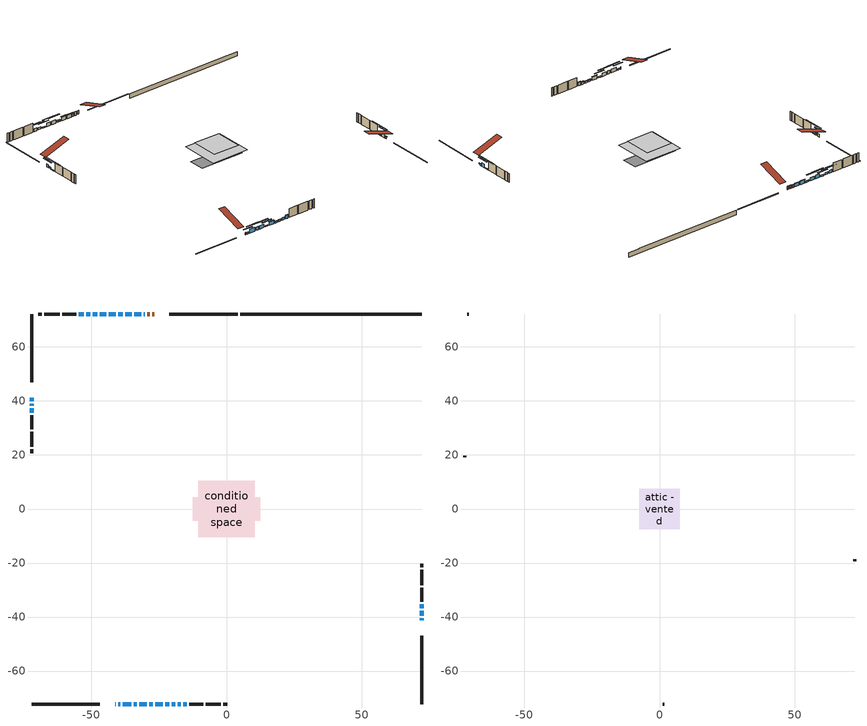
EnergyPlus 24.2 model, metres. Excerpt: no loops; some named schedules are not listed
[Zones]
conditioned space
 floor adiabatic (AdiabaticFloorConstruction): -10.48,-10.48 -10.48,10.48 10.48,10.48 10.48,-10.48 z3.2
 floor foundation (Slab1 construction): -12.5,-4.27 -12.5,4.27 12.5,4.27 12.5,-4.27 z-1.68
 wall outside (RimJoist1 construction): 4.21,72.2 -21.13,72.2 / -72.2,-72.2 -46.86,-72.2 / -72.2,72.2 -72.2,46.86 / 72.2,-72.2 72.2,-46.86 z0.76:1.06
 wall outside (AdiabaticWallConstruction 1): -26.81,72.2 -27.52,72.2 / -28.44,72.2 -29.28,72.2 z0.76:2.79
 wall outside (AdiabaticWallConstruction): -41.18,-72.2 -40.97,-72.2 / -18.03,-72.2 -16.91,-72.2 / -50.37,72.2 -51.99,72.2 z0.76:1.98; -40.04,-72.2 -39.33,-72.2 / 72.2,-41.18 72.2,-40.46 / -72.2,38.93 -72.2,38.22 z0.76:1.68; -38.4,-72.2 -35.35,-72.2 / -35.01,72.2 -37.45,72.2 / -44.45,72.2 -46.89,72.2 z0.76:2.74; -34.43,-72.2 -33.21,-72.2 / -32.28,-72.2 -29.54,-72.2 / -31.64,72.2 -34.08,72.2 / -26.31,-72.2 -23.56,-72.2 / -41.08,72.2 -43.52,72.2 / -15.99,-72.2 -14.77,-72.2 z0.76:2.54; -28.61,-72.2 -27.23,-72.2 / -22.64,-72.2 -21.26,-72.2 z0.76:1.47; -72.2,41.18 -72.2,39.86 / -52.92,72.2 -54.7,72.2 z0.76:2.28; -30.2,72.2 -30.71,72.2 z0.76:2.39; 72.2,-39.54 72.2,-37.76 z0.76:2.59; -38.37,72.2 -40.15,72.2 / -47.81,72.2 -49.44,72.2 z0.76:1.37; -20.34,-72.2 -18.96,-72.2 z0.76:1.57; 72.2,-36.83 72.2,-35.2 / -72.2,37.29 -72.2,35.66 z0.76:1.12
 wall outside (Wall1 construction): -55.63,72.2 -60.83,72.2 / -13.84,-72.2 -8.64,-72.2 / -72.2,34.73 -72.2,29.54 / 72.2,-34.28 72.2,-29.08 z0.76:5.64
 wall outside (Wall2 construction): -61.76,72.2 -67.39,72.2 / -7.71,-72.2 -2.08,-72.2 / -72.2,28.61 -72.2,22.98 / 72.2,-28.15 72.2,-22.52 z0.76:5.64
 wall outside (Wall3 construction): -68.31,72.2 -69.68,72.2 / -1.15,-72.2 0.21,-72.2 / -72.2,22.05 -72.2,20.69 / 72.2,-21.59 72.2,-20.23 z0.76:5.64
 wall foundation (FoundationWall1 construction): 5.14,72.2,-1.68 5.14,72.2,0.76 65.49,72.2,0.76 65.49,72.2,0.59 72.2,72.2,0.59 72.2,72.2,-1.68
 window (WindowConstruction 23): -41.18,-72.2 -40.97,-72.2 z0.76:1.98
 window (WindowConstruction 6): -40.04,-72.2 -39.33,-72.2 z0.76:1.67
 window (WindowConstruction 7): -38.4,-72.2 -35.36,-72.2 z0.76:2.74
 window (WindowConstruction 8): -34.43,-72.2 -33.21,-72.2 z0.76:2.54
 window (WindowConstruction 9): -32.28,-72.2 -29.54,-72.2 z0.76:2.54
 window (WindowConstruction 10): -28.61,-72.2 -27.24,-72.2 z0.76:1.47
 window (WindowConstruction 11): -72.2,41.18 -72.2,39.86 z0.76:2.28
 window (WindowConstruction 12): 72.2,-41.18 72.2,-40.47 z0.76:1.67
 window (WindowConstruction 13): -30.2,72.2 -30.71,72.2 z0.76:2.38
 window (WindowConstruction): 72.2,-39.54 72.2,-37.76 z0.76:2.59
 window (WindowConstruction 14): -31.64,72.2 -34.08,72.2 z0.76:2.54
 window (WindowConstruction 15): -35.01,72.2 -37.45,72.2 z0.76:2.74
 window (WindowConstruction 16): -38.37,72.2 -40.15,72.2 z0.76:1.37
 window (WindowConstruction 17): -26.31,-72.2 -23.56,-72.2 z0.76:2.54
 window (WindowConstruction 18): -22.63,-72.2 -21.26,-72.2 z0.76:1.47
 window (WindowConstruction 19): -20.33,-72.2 -18.96,-72.2 z0.76:1.57
 window (WindowConstruction 20): -18.03,-72.2 -16.92,-72.2 z0.76:1.98
 window (WindowConstruction 1): -41.08,72.2 -43.52,72.2 z0.76:2.54
 window (WindowConstruction 21): -15.99,-72.2 -14.77,-72.2 z0.76:2.54
 window (WindowConstruction 22): -72.2,38.93 -72.2,38.22 z0.76:1.67
 window (WindowConstruction 24): 72.2,-36.83 72.2,-35.21 z0.76:1.12
 window (WindowConstruction 25): -72.2,37.29 -72.2,35.66 z0.76:1.12
 window (WindowConstruction 2): -44.45,72.2 -46.89,72.2 z0.76:2.74
 window (WindowConstruction 3): -47.82,72.2 -49.44,72.2 z0.76:1.37
 window (WindowConstruction 4): -50.37,72.2 -51.99,72.2 z0.76:1.98
 window (WindowConstruction 5): -52.92,72.2 -54.7,72.2 z0.76:2.28
 door (Door): -26.81,72.2 -27.52,72.2 z0.76:2.79
 door (Door 1): -28.44,72.2 -29.28,72.2 z0.76:2.79
 ceiling adiabatic (AdiabaticFloorConstruction): 10.48,-10.48 10.48,10.48 -10.48,10.48 -10.48,-10.48 z3.2
attic - vented
 floor to conditioned space (Floor1 construction Reversed): -7.45,-7.45 -7.45,7.45 7.45,7.45 7.45,-7.45 z5.64
 wall outside (Wall4 construction): -70.61,72.2 -71.27,72.2 / 1.14,-72.2 1.8,-72.2 / -72.2,19.76 -72.2,19.1 / 72.2,-19.3 72.2,-18.64 z0.76:5.64
 roof outside (Roof1 construction): -25.88,72.2,5.64 -25.88,57.69,10.47 -22.06,57.69,10.47 -22.06,72.2,5.64; -42.11,-72.2,5.64 -42.11,-57.69,10.47 -45.93,-57.69,10.47 -45.93,-72.2,5.64; -72.2,42.11,5.64 -57.69,42.11,10.47 -57.69,45.93,10.47 -72.2,45.93,5.64; 72.2,-42.11,5.64 57.69,-42.11,10.47 57.69,-45.93,10.47 72.2,-45.93,5.64
shading: -37,-72.2 -42.37,-72.2 -42.37,-72.61 -37,-72.61 z4; -33.03,-72.2 -40.73,-72.2 -40.73,-72.61 -33.03,-72.61 z5.07; -30.88,-72.2 -36.76,-72.2 -36.76,-72.61 -30.88,-72.61 z4.87; -27.21,-72.2 -34.61,-72.2 -34.61,-72.61 -27.21,-72.61 z4.87; -24.91,-72.2 -30.94,-72.2 -30.94,-72.61 -24.91,-72.61 z3.8; -72.2,37.53 -72.2,43.51 -72.61,43.51 -72.61,37.53 z4.61; 72.2,-40.27 72.2,-41.38 72.61,-41.38 72.61,-40.27 z1.88; -30.91,72.2 -30,72.2 -30,72.61 -30.91,72.61 z2.59; 72.2,-35.43 72.2,-41.87 72.61,-41.87 72.61,-35.43 z4.92; -34.28,72.2 -31.44,72.2 -31.44,72.61 -34.28,72.61 z2.74; -37.65,72.2 -34.81,72.2 -34.81,72.61 -37.65,72.61 z2.94; -40.35,72.2 -38.17,72.2 -38.17,72.61 -40.35,72.61 z1.57; -23.36,-72.2 -26.51,-72.2 -26.51,-72.61 -23.36,-72.61 z2.74; -21.06,-72.2 -22.84,-72.2 -22.84,-72.61 -21.06,-72.61 z1.67; -18.76,-72.2 -20.54,-72.2 -20.54,-72.61 -18.76,-72.61 z1.77; -16.71,-72.2 -18.23,-72.2 -18.23,-72.61 -16.71,-72.61 z2.18; -45.85,72.2 -38.75,72.2 -38.75,72.61 -45.85,72.61 z4.87; -14.57,-72.2 -16.19,-72.2 -16.19,-72.61 -14.57,-72.61 z2.74; -72.2,38.02 -72.2,39.13 -72.61,39.13 -72.61,38.02 z1.88; 72.2,-30.44 72.2,-41.6 72.61,-41.6 72.61,-30.44 z5.89; -72.2,30.89 -72.2,42.06 -72.61,42.06 -72.61,30.89 z5.89; -49.21,72.2 -42.12,72.2 -42.12,72.61 -49.21,72.61 z5.07; -51.77,72.2 -45.49,72.2 -45.49,72.61 -51.77,72.61 z3.7; -54.32,72.2 -48.04,72.2 -48.04,72.61 -54.32,72.61 z4.31; -57.03,72.2 -50.59,72.2 -50.59,72.61 -57.03,72.61 z4.61
[Building]
Building 1: Terrain=Suburbs
[Site:Location]
Windsor AP_ON: Latitude {deg}=42.28; Longitude {deg}=-82.96; Time Zone {hr}=-5; Elevation {m}=190; Keep Site Location Information=Yes
[Site:GroundTemperature:Shallow]
6.34957, 4.46684, 4.31606, 5.20952, 8.79623, 12.3662, 15.4612, 17.4219, 17.5884, 15.9938, 12.9777, 9.51722
[Site:WaterMainsTemperature]
Calculation Method=Schedule; Temperature Schedule=mains temperature schedule
[Material] Roughness=Rough; Thermal Absorptance=0.9
Name | Thickness {m} | Conductivity {W/m-K} | Density {kg/m3} | Specific Heat {J/kg-K} | Solar Absorptance | Visible Absorptance
asphalt or fiberglass shingles | 0.00635 | 0.162714 | 1121.4 | 1465.45 | 0.4 | 0.4
ceiling loosefill ins | 0.169333 | 0.0480833 | 16.02 | 1046.75 | 0.7 | 0.7
ceiling stud and cavity | 0.1397 | 0.094449 | 65.682 | 1177.47 | 0.7 | 0.7
concrete 4.0 in. | 0.1016 | 1.803125 | 2242.8 | 837.4 | 0.7 | 0.7
concrete 8.0 in. | 0.2032 | 1.803125 | 2242.8 | 837.4 | 0.7 | 0.7
door material | 0.04445 | 0.053851 | 512.64 | 1214.23 | 0.7 | 0.7
exterior vertical ins | 0.0460229 | 0.029427 | 32.04 | 1214.23 | 0.7 | 0.7
floor covering | 0.0127 | 0.0433444 | 54.468 | 1339.84 | 0.6 | 0.6
floor rigid ins; wall rigid ins 1 | 0.512978 | 0.029427 | 32.04 | 1214.23 | 0.7 | 0.7
floor stud and cavity | 0.1397 | 1.75129 | 37.0049 | 1207.88 | 0.7 | 0.7
furniture material conditioned space 1 | 0.1524 | 0.115458 | 640.8 | 1214.23 | 0.6 | 0.6
gypsum board | 0.0127 | 0.160291 | 801 | 837.4 | 0.6 | 0.6
gypsum board 1 | 0.0127 | 0.160291 | 801 | 837.4 | 0.7 | 0.7
osb sheathing 0.5 in. | 0.0127 | 0.115458 | 512.64 | 1214.23 | 0.7 | 0.7
osb sheathing 0.75 in. | 0.01905 | 0.115458 | 512.64 | 1214.23 | 0.7 | 0.7
osb sheathing 2.0 in. | 0.0508 | 0.115458 | 512.64 | 1214.23 | 0.7 | 0.7
rim joist rigid ins; wall rigid ins | 0.051816 | 0.029427 | 32.04 | 1214.23 | 0.7 | 0.7
rim joist stud and cavity | 0.0508 | 0.305033 | 125.044 | 1163.47 | 0.6 | 0.6
wall stud and cavity | 0.1397 | 0.156179 | 139.0536 | 1170.24 | 0.7 | 0.7
wall stud and cavity 1 | 0.1397 | 0.164263 | 139.0536 | 1170.24 | 0.7 | 0.7
wall stud and cavity 2 | 0.1397 | 0.321218 | 139.0536 | 1170.24 | 0.7 | 0.7
wall stud and cavity 3 | 0.0889 | 6.9971 | 50.32683 | 1063.81 | 0.6 | 0.6
wall stud and cavity 4 | 0.0889 | 0.380278 | 52.3479 | 1209.89 | 0.7 | 0.7
wall stud and cavity 5 | 0.0889 | 0.391764 | 83.0341 | 1211.67 | 0.7 | 0.7
wood siding | 0.0254 | 0.102417 | 544.68 | 1172.36 | 0.4 | 0.4
wood siding 1 | 0.00254 | 0.102417 | 544.68 | 1172.36 | 0.4 | 0.4
wood siding 2; wood siding 3; wood siding 4 | 0.0254 | 0.102417 | 544.68 | 1172.36 | 0.7 | 0.7
[WindowMaterial:SimpleGlazingSystem]
Name | U-Factor {W/m2-K} | Solar Heat Gain Coefficient
WindowMaterial | 2.887263 | 0.7
WindowMaterial 1 | 2.90486 | 0.68
WindowMaterial 10 | 2.907136 | 0.68
WindowMaterial 11 | 3.10359 | 0.5
WindowMaterial 12 | 2.95767 | 0.63
WindowMaterial 13 | 2.9395 | 0.65
WindowMaterial 14 | 2.92474 | 0.66
WindowMaterial 15 | 3.026374 | 0.54
WindowMaterial 16 | 3.04114 | 0.54
WindowMaterial 2 | 2.90203 | 0.68
WindowMaterial 3 | 2.95994 | 0.63
WindowMaterial 4 | 2.90827 | 0.68
WindowMaterial 5 | 2.89521 | 0.69
WindowMaterial 6 | 2.96619 | 0.62
WindowMaterial 7 | 2.941204 | 0.63
WindowMaterial 8 | 2.89919 | 0.69
WindowMaterial 9 | 2.95029 | 0.64
[Construction]
AdiabaticFloorConstruction: floor stud and cavity, floor rigid ins, osb sheathing 0.75 in., floor covering
AdiabaticWallConstruction: wood siding 3, wall rigid ins 1, wall stud and cavity 4, gypsum board
AdiabaticWallConstruction 1: wood siding 4, wall rigid ins 1, wall stud and cavity 4, gypsum board
Door; Door 1: door material
Floor1 construction Reversed: gypsum board, ceiling stud and cavity, ceiling loosefill ins
FoundationWall1 construction: concrete 8.0 in., gypsum board 1
furniture construction conditioned space 1: furniture material conditioned space 1
PartitionWallConstruction: gypsum board, wall stud and cavity 5, gypsum board
RimJoist1 construction: wood siding 2, rim joist rigid ins, osb sheathing 2.0 in., rim joist stud and cavity
Roof1 construction: asphalt or fiberglass shingles
Slab1 construction: concrete 4.0 in.
Wall1 construction: wood siding, wall rigid ins, osb sheathing 0.5 in., wall stud and cavity, gypsum board
Wall2 construction: wood siding, wall rigid ins, osb sheathing 0.5 in., wall stud and cavity 1, gypsum board
Wall3 construction: wood siding, wall rigid ins, osb sheathing 0.5 in., wall stud and cavity 2, gypsum board
Wall4 construction: wood siding 1, wall stud and cavity 3
WindowConstruction: WindowMaterial
WindowConstruction 1; WindowConstruction 14; WindowConstruction 21; WindowConstruction 8: WindowMaterial 1
WindowConstruction 10; WindowConstruction 18: WindowMaterial 9
WindowConstruction 11: WindowMaterial 10
WindowConstruction 12; WindowConstruction 22; WindowConstruction 6: WindowMaterial 6
WindowConstruction 13: WindowMaterial 11
WindowConstruction 15; WindowConstruction 2: WindowMaterial 2
WindowConstruction 16: WindowMaterial 12
WindowConstruction 17; WindowConstruction 9: WindowMaterial 8
WindowConstruction 19: WindowMaterial 13
WindowConstruction 20: WindowMaterial 14
WindowConstruction 23: WindowMaterial 15
WindowConstruction 24; WindowConstruction 25: WindowMaterial 16
WindowConstruction 3: WindowMaterial 3
WindowConstruction 4: WindowMaterial 4
WindowConstruction 5: WindowMaterial 5
WindowConstruction 7: WindowMaterial 7
[Zone] Multiplier=1; Part of Total Floor Area=Yes
Name | Volume {m3}
attic - vented | 174.179
conditioned space | 1625.7
[Space]
Name | Zone | Volume {m3}
attic - vented 1 | attic - vented | 174.179
conditioned space 1 | conditioned space | 1625.7
[ZoneInfiltration:EffectiveLeakageArea]
infil attic - vented 1: Zone or Space=attic - vented 1; Schedule=Always On Discrete; Effective Air Leakage Area {cm2}=9860.89; Stack Coefficient=0.000675413; Wind Coefficient=1.75592e-05
[ZoneMixing]
whole house fan mix: Zone or Space=attic - vented; Schedule=Always On Continuous; Design Flow Rate Calculation Method=Flow/Zone; Design Flow Rate {m3/s}=0; Source Zone or Space=conditioned space
[SurfaceProperty:ExposedFoundationPerimeter]
Slab1: Exposed Perimeter Calculation Method=TotalExposedPerimeter; Total Exposed Perimeter {m}=67.055
[InternalMass] Zone or ZoneList=conditioned space; Space or SpaceList=conditioned space 1
Name | Construction | Surface Area {m2}
furniture mass conditioned space 1 | furniture construction conditioned space 1 | 261.16
partition wall mass | PartitionWallConstruction | 652.9
[Lights]
interior lighting: Zone or ZoneList or Space or SpaceList=conditioned space 1; Schedule=interior lighting schedule; Design Level Calculation Method=LightingLevel; Lighting Level {W}=343.2; Return Air Fraction=0; Fraction Radiant=0.6; Fraction Visible=0.2; Fraction Replaceable=1
[People]
occupants: Zone or ZoneList or Space or SpaceList=conditioned space 1; Number of People Schedule=occupants schedule; Number of People Calculation Method=People; Number of People=3; Fraction Radiant=0.314171; Sensible Heat Fraction=0.56303; Activity Level Schedule=occupants activity schedule; Carbon Dioxide Generation Rate {m3/s-W}=0; Enable ASHRAE 55 Comfort Warnings=No; Mean Radiant Temperature Calculation Type=EnclosureAveraged
[ElectricEquipment] Zone or ZoneList or Space or SpaceList=conditioned space 1; Design Level Calculation Method=EquipmentLevel
Name | Schedule | Design Level {W} | Fraction Latent | Fraction Radiant | Fraction Lost
clothes dryer | clothes dryer schedule | 140.772 | 0.015 | 0.081 | 0.85
clothes washer | clothes washer schedule | 32.1985 | 0.03 | 0.162 | 0.7
cooking range | cooking range schedule | 215.147 | 0.08 | 0.432 | 0.2
dishwasher | dishwasher schedule | 66.8632 | 0.3 | 0.18 | 0.4
fridge | fridge schedule | 72.9452 | 0 | 0.6 | 0
mech vent bath fan 0 | mech vent bath fan 0 schedule | 50.2 | 0 | 0 | 1
mech vent bath fan 1 | mech vent bath fan 1 schedule | 50.2 | 0 | 0 | 1
mech vent house fan | mech vent house fan schedule | 0 | 0 | 0 | 1
mech vent house fan cfis | mech vent house fan cfis schedule | 0 | 0 | 0 | 0
mech vent range fan 0 | mech vent range fan 0 schedule | 57 | 0 | 0 | 1
misc plug loads | misc plug loads schedule | 494.7 | 0.045 | 0.513 | 0.1
whole house fan | Always On Discrete | 0 | 0 | 0 | 1
[OtherEquipment] Zone or ZoneList or Space or SpaceList=conditioned space 1; Design Level Calculation Method=EquipmentLevel
Name | Fuel Type | Schedule | Design Level {W} | Fraction Latent | Fraction Radiant | Fraction Lost
clothes dryer 1 | Electricity | clothes dryer schedule | 0 | 0.015 | 0.081 | 0.85
cooking range 1 | Electricity | cooking range schedule | 0 | 0.08 | 0.432 | 0.2
general water use latent | None | general water use schedule | 62.594 | 1 | 0 | 0
general water use sensible | None | general water use schedule | -61.6891 | 0 | 0.6 | 0
mech vent house fan latent load | None | Always On Discrete | 0 | 1 | 0 | 0
mech vent house fan sensible load | None | Always On Discrete | 0 | 0 | 0 | 0
water heater energy adjustment1 | NaturalGas | Always On Discrete | 0.01 | 0 | 0 | 1
[ZoneInfiltration:DesignFlowRate] Zone or ZoneList or Space or SpaceList=conditioned space 1; Schedule=Always On Discrete; Design Flow Rate Calculation Method=Flow/Zone; Design Flow Rate {m3/s}=0
infil flow; natural vent flow; whole house fan flow
[Foundation:Kiva]
Foundation Kiva 1: Initial Indoor Air Temperature {C}=18; Wall Height Above Grade {m}=0.759988; Wall Depth Below Slab {m}=0.2032; Custom Block Material Name 1=exterior vertical ins; Custom Block Depth 1 {m}=2.43998; Custom Block X Position 1 {m}=0.2159; Custom Block Z Position 1 {m}=0
[Foundation:Kiva:Settings]
Soil Conductivity {W/m-K}=0.849921; Soil Density {kg/m3}=1842.3; Soil Specific Heat {J/kg-K}=418.7; Ground Solar Absorptivity=0.9; Ground Thermal Absorptivity=0.9; Ground Surface Roughness {m}=0.03; Far-Field Width {m}=40; Deep-Ground Boundary Condition=ZeroFlux; Deep-Ground Depth {m}=40; Minimum Cell Dimension {m}=0.2; Maximum Cell Growth Coefficient=3; Simulation Timestep=Timestep
[Exterior:Lights]
exterior lighting: Schedule=exterior lighting schedule; Design Level {W}=75.6
[Schedule:Constant]
Name | Hourly Value
Always On Continuous; mech vent house fan schedule; mech vent house fan cfis schedule; Always On Discrete | 1
occupants activity schedule | 117.228
fridge schedule | 0
[Schedule:Week:Daily]
interior lighting schedule Week Rule - Jan1-Jan27: interior lighting schedule day, interior lighting schedule day, interior lighting schedule day, interior lighting schedule day, interior lighting schedule day, interior lighting schedule day, interior lighting schedule day, interior lighting schedule default day, interior lighting schedule default day, interior lighting schedule default day, interior lighting schedule default day, interior lighting schedule default day
interior lighting schedule Week Rule - Jan28-Feb3: interior lighting schedule day, interior lighting schedule day, interior lighting schedule day, interior lighting schedule day, interior lighting schedule day 1, interior lighting schedule day 1, interior lighting schedule day 1, interior lighting schedule default day, interior lighting schedule default day, interior lighting schedule default day, interior lighting schedule default day, interior lighting schedule default day
interior lighting schedule Week Rule - Feb4-Feb24: interior lighting schedule day 1, interior lighting schedule day 1, interior lighting schedule day 1, interior lighting schedule day 1, interior lighting schedule day 1, interior lighting schedule day 1, interior lighting schedule day 1, interior lighting schedule default day, interior lighting schedule default day, interior lighting schedule default day, interior lighting schedule default day, interior lighting schedule default day
interior lighting schedule Week Rule - Feb25-Mar3: interior lighting schedule day 1, interior lighting schedule day 1, interior lighting schedule day 1, interior lighting schedule day 1, interior lighting schedule day 2, interior lighting schedule day 2, interior lighting schedule day 2, interior lighting schedule default day, interior lighting schedule default day, interior lighting schedule default day, interior lighting schedule default day, interior lighting schedule default day
interior lighting schedule Week Rule - Mar4-Mar31: interior lighting schedule day 2, interior lighting schedule day 2, interior lighting schedule day 2, interior lighting schedule day 2, interior lighting schedule day 2, interior lighting schedule day 2, interior lighting schedule day 2, interior lighting schedule default day, interior lighting schedule default day, interior lighting schedule default day, interior lighting schedule default day, interior lighting schedule default day
interior lighting schedule Week Rule - Apr1-Apr28: interior lighting schedule day 3, interior lighting schedule day 3, interior lighting schedule day 3, interior lighting schedule day 3, interior lighting schedule day 3, interior lighting schedule day 3, interior lighting schedule day 3, interior lighting schedule default day, interior lighting schedule default day, interior lighting schedule default day, interior lighting schedule default day, interior lighting schedule default day
interior lighting schedule Week Rule - Apr29-May5: interior lighting schedule day 3, interior lighting schedule day 3, interior lighting schedule day 4, interior lighting schedule day 4, interior lighting schedule day 4, interior lighting schedule day 4, interior lighting schedule day 4, interior lighting schedule default day, interior lighting schedule default day, interior lighting schedule default day, interior lighting schedule default day, interior lighting schedule default day
interior lighting schedule Week Rule - May6-May26: interior lighting schedule day 4, interior lighting schedule day 4, interior lighting schedule day 4, interior lighting schedule day 4, interior lighting schedule day 4, interior lighting schedule day 4, interior lighting schedule day 4, interior lighting schedule default day, interior lighting schedule default day, interior lighting schedule default day, interior lighting schedule default day, interior lighting schedule default day
interior lighting schedule Week Rule - May27-Jun2: interior lighting schedule day 4, interior lighting schedule day 4, interior lighting schedule day 4, interior lighting schedule day 4, interior lighting schedule day 4, interior lighting schedule day 5, interior lighting schedule day 5, interior lighting schedule default day, interior lighting schedule default day, interior lighting schedule default day, interior lighting schedule default day, interior lighting schedule default day
interior lighting schedule Week Rule - Jun3-Jun30: interior lighting schedule day 5, interior lighting schedule day 5, interior lighting schedule day 5, interior lighting schedule day 5, interior lighting schedule day 5, interior lighting schedule day 5, interior lighting schedule day 5, interior lighting schedule default day, interior lighting schedule default day, interior lighting schedule default day, interior lighting schedule default day, interior lighting schedule default day
interior lighting schedule Week Rule - Jul1-Jul28: interior lighting schedule day 6, interior lighting schedule day 6, interior lighting schedule day 6, interior lighting schedule day 6, interior lighting schedule day 6, interior lighting schedule day 6, interior lighting schedule day 6, interior lighting schedule default day, interior lighting schedule default day, interior lighting schedule default day, interior lighting schedule default day, interior lighting schedule default day
interior lighting schedule Week Rule - Jul29-Aug4: interior lighting schedule day 6, interior lighting schedule day 6, interior lighting schedule day 6, interior lighting schedule day 7, interior lighting schedule day 7, interior lighting schedule day 7, interior lighting schedule day 7, interior lighting schedule default day, interior lighting schedule default day, interior lighting schedule default day, interior lighting schedule default day, interior lighting schedule default day
interior lighting schedule Week Rule - Aug5-Aug25: interior lighting schedule day 7, interior lighting schedule day 7, interior lighting schedule day 7, interior lighting schedule day 7, interior lighting schedule day 7, interior lighting schedule day 7, interior lighting schedule day 7, interior lighting schedule default day, interior lighting schedule default day, interior lighting schedule default day, interior lighting schedule default day, interior lighting schedule default day
interior lighting schedule Week Rule - Aug26-Sep1: interior lighting schedule day 7, interior lighting schedule day 7, interior lighting schedule day 7, interior lighting schedule day 7, interior lighting schedule day 7, interior lighting schedule day 7, interior lighting schedule day 8, interior lighting schedule default day, interior lighting schedule default day, interior lighting schedule default day, interior lighting schedule default day, interior lighting schedule default day
interior lighting schedule Week Rule - Sep2-Sep29: interior lighting schedule day 8, interior lighting schedule day 8, interior lighting schedule day 8, interior lighting schedule day 8, interior lighting schedule day 8, interior lighting schedule day 8, interior lighting schedule day 8, interior lighting schedule default day, interior lighting schedule default day, interior lighting schedule default day, interior lighting schedule default day, interior lighting schedule default day
interior lighting schedule Week Rule - Sep30-Oct6: interior lighting schedule day 8, interior lighting schedule day 9, interior lighting schedule day 9, interior lighting schedule day 9, interior lighting schedule day 9, interior lighting schedule day 9, interior lighting schedule day 9, interior lighting schedule default day, interior lighting schedule default day, interior lighting schedule default day, interior lighting schedule default day, interior lighting schedule default day
interior lighting schedule Week Rule - Oct7-Oct27: interior lighting schedule day 9, interior lighting schedule day 9, interior lighting schedule day 9, interior lighting schedule day 9, interior lighting schedule day 9, interior lighting schedule day 9, interior lighting schedule day 9, interior lighting schedule default day, interior lighting schedule default day, interior lighting schedule default day, interior lighting schedule default day, interior lighting schedule default day
interior lighting schedule Week Rule - Oct28-Nov3: interior lighting schedule day 9, interior lighting schedule day 9, interior lighting schedule day 9, interior lighting schedule day 9, interior lighting schedule day 10, interior lighting schedule day 10, interior lighting schedule day 10, interior lighting schedule default day, interior lighting schedule default day, interior lighting schedule default day, interior lighting schedule default day, interior lighting schedule default day
interior lighting schedule Week Rule - Nov4-Nov24: interior lighting schedule day 10, interior lighting schedule day 10, interior lighting schedule day 10, interior lighting schedule day 10, interior lighting schedule day 10, interior lighting schedule day 10, interior lighting schedule day 10, interior lighting schedule default day, interior lighting schedule default day, interior lighting schedule default day, interior lighting schedule default day, interior lighting schedule default day
interior lighting schedule Week Rule - Nov25-Dec1: interior lighting schedule day 10, interior lighting schedule day 10, interior lighting schedule day 10, interior lighting schedule day 10, interior lighting schedule day 10, interior lighting schedule day 10, interior lighting schedule day 11, interior lighting schedule default day, interior lighting schedule default day, interior lighting schedule default day, interior lighting schedule default day, interior lighting schedule default day
interior lighting schedule Week Rule - Dec2-Dec31: interior lighting schedule day 11, interior lighting schedule day 11, interior lighting schedule day 11, interior lighting schedule day 11, interior lighting schedule day 11, interior lighting schedule day 11, interior lighting schedule day 11, interior lighting schedule default day, interior lighting schedule default day, interior lighting schedule default day, interior lighting schedule default day, interior lighting schedule default day
occupants schedule Week Rule - Jan1-Dec31: occupants schedule day, occupants schedule day, occupants schedule day, occupants schedule day, occupants schedule day, occupants schedule day, occupants schedule day, occupants schedule default day, occupants schedule default day, occupants schedule default day, occupants schedule default day, occupants schedule default day
clothes dryer schedule Week Rule - Jan1-Dec31: clothes dryer schedule day, clothes dryer schedule day, clothes dryer schedule day, clothes dryer schedule day, clothes dryer schedule day, clothes dryer schedule day, clothes dryer schedule day, clothes dryer schedule default day, clothes dryer schedule default day, clothes dryer schedule default day, clothes dryer schedule default day, clothes dryer schedule default day
clothes washer schedule Week Rule - Jan1-Dec31: clothes washer schedule day, clothes washer schedule day, clothes washer schedule day, clothes washer schedule day, clothes washer schedule day, clothes washer schedule day, clothes washer schedule day, clothes washer schedule default day, clothes washer schedule default day, clothes washer schedule default day, clothes washer schedule default day, clothes washer schedule default day
cooking range schedule Week Rule - Jan1-Dec31: cooking range schedule day, cooking range schedule day, cooking range schedule day, cooking range schedule day, cooking range schedule day, cooking range schedule day, cooking range schedule day, cooking range schedule default day, cooking range schedule default day, cooking range schedule default day, cooking range schedule default day, cooking range schedule default day
dishwasher schedule Week Rule - Jan1-Dec31: dishwasher schedule day, dishwasher schedule day, dishwasher schedule day, dishwasher schedule day, dishwasher schedule day, dishwasher schedule day, dishwasher schedule day, dishwasher schedule default day, dishwasher schedule default day, dishwasher schedule default day, dishwasher schedule default day, dishwasher schedule default day
mech vent bath fan 0 schedule Week Rule - Jan1-Dec31: mech vent bath fan 0 schedule day, mech vent bath fan 0 schedule day, mech vent bath fan 0 schedule day, mech vent bath fan 0 schedule day, mech vent bath fan 0 schedule day, mech vent bath fan 0 schedule day, mech vent bath fan 0 schedule day, mech vent bath fan 0 schedule default day, mech vent bath fan 0 schedule default day, mech vent bath fan 0 schedule default day, mech vent bath fan 0 schedule default day, mech vent bath fan 0 schedule default day
mech vent bath fan 1 schedule Week Rule - Jan1-Dec31: mech vent bath fan 1 schedule day, mech vent bath fan 1 schedule day, mech vent bath fan 1 schedule day, mech vent bath fan 1 schedule day, mech vent bath fan 1 schedule day, mech vent bath fan 1 schedule day, mech vent bath fan 1 schedule day, mech vent bath fan 1 schedule default day, mech vent bath fan 1 schedule default day, mech vent bath fan 1 schedule default day, mech vent bath fan 1 schedule default day, mech vent bath fan 1 schedule default day
mech vent range fan 0 schedule Week Rule - Jan1-Dec31: mech vent range fan 0 schedule day, mech vent range fan 0 schedule day, mech vent range fan 0 schedule day, mech vent range fan 0 schedule day, mech vent range fan 0 schedule day, mech vent range fan 0 schedule day, mech vent range fan 0 schedule day, mech vent range fan 0 schedule default day, mech vent range fan 0 schedule default day, mech vent range fan 0 schedule default day, mech vent range fan 0 schedule default day, mech vent range fan 0 schedule default day
misc plug loads schedule Week Rule - Jan1-Dec31: misc plug loads schedule day, misc plug loads schedule day, misc plug loads schedule day, misc plug loads schedule day, misc plug loads schedule day, misc plug loads schedule day, misc plug loads schedule day, misc plug loads schedule default day, misc plug loads schedule default day, misc plug loads schedule default day, misc plug loads schedule default day, misc plug loads schedule default day
general water use schedule Week Rule - Jan1-Dec31: general water use schedule day, general water use schedule day, general water use schedule day, general water use schedule day, general water use schedule day, general water use schedule day, general water use schedule day, general water use schedule default day, general water use schedule default day, general water use schedule default day, general water use schedule default day, general water use schedule default day
exterior lighting schedule Week Rule - Jan1-Jan27: exterior lighting schedule day, exterior lighting schedule day, exterior lighting schedule day, exterior lighting schedule day, exterior lighting schedule day, exterior lighting schedule day, exterior lighting schedule day, exterior lighting schedule default day, exterior lighting schedule default day, exterior lighting schedule default day, exterior lighting schedule default day, exterior lighting schedule default day
exterior lighting schedule Week Rule - Jan28-Feb3: exterior lighting schedule day, exterior lighting schedule day, exterior lighting schedule day, exterior lighting schedule day, exterior lighting schedule day 1, exterior lighting schedule day 1, exterior lighting schedule day 1, exterior lighting schedule default day, exterior lighting schedule default day, exterior lighting schedule default day, exterior lighting schedule default day, exterior lighting schedule default day
exterior lighting schedule Week Rule - Feb4-Feb24: exterior lighting schedule day 1, exterior lighting schedule day 1, exterior lighting schedule day 1, exterior lighting schedule day 1, exterior lighting schedule day 1, exterior lighting schedule day 1, exterior lighting schedule day 1, exterior lighting schedule default day, exterior lighting schedule default day, exterior lighting schedule default day, exterior lighting schedule default day, exterior lighting schedule default day
[Schedule:Year]
interior lighting schedule: interior lighting schedule Week Rule - Jan1-Jan27, 1, 1, 1, 27, interior lighting schedule Week Rule - Jan28-Feb3, 1, 28, 2, 3, interior lighting schedule Week Rule - Feb4-Feb24, 2, 4, 2, 24, interior lighting schedule Week Rule - Feb25-Mar3, 2, 25, 3, 3, interior lighting schedule Week Rule - Mar4-Mar31, 3, 4, 3, 31, interior lighting schedule Week Rule - Apr1-Apr28, 4, 1, 4, 28, interior lighting schedule Week Rule - Apr29-May5, 4, 29, 5, 5, interior lighting schedule Week Rule - May6-May26, 5, 6, 5, 26, interior lighting schedule Week Rule - May27-Jun2, 5, 27, 6, 2, interior lighting schedule Week Rule - Jun3-Jun30, 6, 3, 6, 30, interior lighting schedule Week Rule - Jul1-Jul28, 7, 1, 7, 28, interior lighting schedule Week Rule - Jul29-Aug4, 7, 29, 8, 4, interior lighting schedule Week Rule - Aug5-Aug25, 8, 5, 8, 25, interior lighting schedule Week Rule - Aug26-Sep1, 8, 26, 9, 1, interior lighting schedule Week Rule - Sep2-Sep29, 9, 2, 9, 29, interior lighting schedule Week Rule - Sep30-Oct6, 9, 30, 10, 6, interior lighting schedule Week Rule - Oct7-Oct27, 10, 7, 10, 27, interior lighting schedule Week Rule - Oct28-Nov3, 10, 28, 11, 3, interior lighting schedule Week Rule - Nov4-Nov24, 11, 4, 11, 24, interior lighting schedule Week Rule - Nov25-Dec1, 11, 25, 12, 1, interior lighting schedule Week Rule - Dec2-Dec31, 12, 2, 12, 31
occupants schedule: occupants schedule Week Rule - Jan1-Dec31, 1, 1, 12, 31
clothes dryer schedule: clothes dryer schedule Week Rule - Jan1-Dec31, 1, 1, 12, 31
clothes washer schedule: clothes washer schedule Week Rule - Jan1-Dec31, 1, 1, 12, 31
cooking range schedule: cooking range schedule Week Rule - Jan1-Dec31, 1, 1, 12, 31
dishwasher schedule: dishwasher schedule Week Rule - Jan1-Dec31, 1, 1, 12, 31
mech vent bath fan 0 schedule: mech vent bath fan 0 schedule Week Rule - Jan1-Dec31, 1, 1, 12, 31
mech vent bath fan 1 schedule: mech vent bath fan 1 schedule Week Rule - Jan1-Dec31, 1, 1, 12, 31
mech vent range fan 0 schedule: mech vent range fan 0 schedule Week Rule - Jan1-Dec31, 1, 1, 12, 31
misc plug loads schedule: misc plug loads schedule Week Rule - Jan1-Dec31, 1, 1, 12, 31
general water use schedule: general water use schedule Week Rule - Jan1-Dec31, 1, 1, 12, 31
exterior lighting schedule: exterior lighting schedule Week Rule - Jan1-Jan27, 1, 1, 1, 27, exterior lighting schedule Week Rule - Jan28-Feb3, 1, 28, 2, 3, exterior lighting schedule Week Rule - Feb4-Feb24, 2, 4, 2, 24, exterior lighting schedule Week Rule - Feb25-Mar3, 2, 25, 3, 3, exterior lighting schedule Week Rule - Mar4-Mar31, 3, 4, 3, 31, exterior lighting schedule Week Rule - Apr1-Apr28, 4, 1, 4, 28, exterior lighting schedule Week Rule - Apr29-May5, 4, 29, 5, 5, exterior lighting schedule Week Rule - May6-May26, 5, 6, 5, 26, exterior lighting schedule Week Rule - May27-Jun2, 5, 27, 6, 2, exterior lighting schedule Week Rule - Jun3-Jun30, 6, 3, 6, 30, exterior lighting schedule Week Rule - Jul1-Jul28, 7, 1, 7, 28, exterior lighting schedule Week Rule - Jul29-Aug4, 7, 29, 8, 4, exterior lighting schedule Week Rule - Aug5-Aug25, 8, 5, 8, 25, exterior lighting schedule Week Rule - Aug26-Sep1, 8, 26, 9, 1, exterior lighting schedule Week Rule - Sep2-Sep29, 9, 2, 9, 29, exterior lighting schedule Week Rule - Sep30-Oct6, 9, 30, 10, 6, exterior lighting schedule Week Rule - Oct7-Oct27, 10, 7, 10, 27, exterior lighting schedule Week Rule - Oct28-Nov3, 10, 28, 11, 3, exterior lighting schedule Week Rule - Nov4-Nov24, 11, 4, 11, 24, exterior lighting schedule Week Rule - Nov25-Dec1, 11, 25, 12, 1, exterior lighting schedule Week Rule - Dec2-Dec31, 12, 2, 12, 31
[Schedule:Compact]
mains temperature schedule: Through: 01/01, For: AllDays, Until: 24:00, 9.71556, Through: 01/02, For: AllDays, Until: 24:00, 9.65056, Through: 01/03, For: AllDays, Until: 24:00, 9.58667, Through: 01/04, For: AllDays, Until: 24:00, 9.52389, Through: 01/05, For: AllDays, Until: 24:00, 9.46278, Through: 01/06, For: AllDays, Until: 24:00, 9.40278, Through: 01/07, For: AllDays, Until: 24:00, 9.34444, Through: 01/08, For: AllDays, Until: 24:00, 9.28778, Through: 01/09, For: AllDays, Until: 24:00, 9.23222, Through: 01/10, For: AllDays, Until: 24:00, 9.17778, Through: 01/11, For: AllDays, Until: 24:00, 9.125, Through: 01/12, For: AllDays, Until: 24:00, 9.07389, Through: 01/13, For: AllDays, Until: 24:00, 9.02444, Through: 01/14, For: AllDays, Until: 24:00, 8.97611, Through: 01/15, For: AllDays, Until: 24:00, 8.92944, Through: 01/16, For: AllDays, Until: 24:00, 8.88444, Through: 01/17, For: AllDays, Until: 24:00, 8.84056, Through: 01/18, For: AllDays, Until: 24:00, 8.79889, Through: 01/19, For: AllDays, Until: 24:00, 8.75833, Through: 01/20, For: AllDays, Until: 24:00, 8.71944, Through: 01/21, For: AllDays, Until: 24:00, 8.68222, Through: 01/22, For: AllDays, Until: 24:00, 8.64667, Through: 01/23, For: AllDays, Until: 24:00, 8.61222, Through: 01/24, For: AllDays, Until: 24:00, 8.58, Through: 01/25, For: AllDays, Until: 24:00, 8.54944, Through: 01/26, For: AllDays, Until: 24:00, 8.52, Through: 01/27, For: AllDays, Until: 24:00, 8.49278, Through: 01/28, For: AllDays, Until: 24:00, 8.46722, Through: 01/29, For: AllDays, Until: 24:00, 8.44278, Through: 01/30, For: AllDays, Until: 24:00, 8.42056, Through: 01/31, For: AllDays, Until: 24:00, 8.39944, Through: 02/01, For: AllDays, Until: 24:00, 8.38056, Through: 02/02, For: AllDays, Until: 24:00, 8.36333, Through: 02/03, For: AllDays, Until: 24:00, 8.34778, Through: 02/04, For: AllDays, Until: 24:00, 8.33389, Through: 02/05, For: AllDays, Until: 24:00, 8.32167, Through: 02/06, For: AllDays, Until: 24:00, 8.31111, Through: 02/07, For: AllDays, Until: 24:00, 8.30222, Through: 02/08, For: AllDays, Until: 24:00, 8.295, Through: 02/09, For: AllDays, Until: 24:00, 8.29, Through: 02/10, For: AllDays, Until: 24:00, 8.28611, Through: 02/11, For: AllDays, Until: 24:00, 8.28444, Through: 02/12, For: AllDays, Until: 24:00, 8.28444, Through: 02/13, For: AllDays, Until: 24:00, 8.28611, Through: 02/14, For: AllDays, Until: 24:00, 8.28889, Through: 02/15, For: AllDays, Until: 24:00, 8.29444, Through: 02/16, For: AllDays, Until: 24:00, 8.30111, Through: 02/17, For: AllDays, Until: 24:00, 8.30944, Through: 02/18, For: AllDays, Until: 24:00, 8.31944, Through: 02/19, For: AllDays, Until: 24:00, 8.33167, Through: 02/20, For: AllDays, Until: 24:00, 8.345, Through: 02/21, For: AllDays, Until: 24:00, 8.36056, Through: 02/22, For: AllDays, Until: 24:00, 8.37778, Through: 02/23, For: AllDays, Until: 24:00, 8.39611, Through: 02/24, For: AllDays, Until: 24:00, 8.41667, Through: 02/25, For: AllDays, Until: 24:00, 8.43889, Through: 02/26, For: AllDays, Until: 24:00, 8.46278, Through: 02/27, For: AllDays, Until: 24:00, 8.48833, Through: 02/28, For: AllDays, Until: 24:00, 8.51556, Through: 03/01, For: AllDays, Until: 24:00, 8.54444, Through: 03/02, For: AllDays, Until: 24:00, 8.575, Through: 03/03, For: AllDays, Until: 24:00, 8.60667, Through: 03/04, For: AllDays, Until: 24:00, 8.64056, Through: 03/05, For: AllDays, Until: 24:00, 8.67611, Through: 03/06, For: AllDays, Until: 24:00, 8.71278, Through: 03/07, For: AllDays, Until: 24:00, 8.75167, Through: 03/08, For: AllDays, Until: 24:00, 8.79167, Through: 03/09, For: AllDays, Until: 24:00, 8.83333, Through: 03/10, For: AllDays, Until: 24:00, 8.87667, Through: 03/11, For: AllDays, Until: 24:00, 8.92167, Through: 03/12, For: AllDays, Until: 24:00, 8.96833, Through: 03/13, For: AllDays, Until: 24:00, 9.01611, Through: 03/14, For: AllDays, Until: 24:00, 9.06556, Through: 03/15, For: AllDays, Until: 24:00, 9.11667, Through: 03/16, For: AllDays, Until: 24:00, 9.16889, Through: 03/17, For: AllDays, Until: 24:00, 9.22278, Through: 03/18, For: AllDays, Until: 24:00, 9.27833, Through: 03/19, For: AllDays, Until: 24:00, 9.335, Through: 03/20, For: AllDays, Until: 24:00, 9.39333, Through: 03/21, For: AllDays, Until: 24:00, 9.45278, Through: 03/22, For: AllDays, Until: 24:00, 9.51389, Through: 03/23, For: AllDays, Until: 24:00, 9.57611, Through: 03/24, For: AllDays, Until: 24:00, 9.64, Through: 03/25, For: AllDays, Until: 24:00, 9.705, Through: 03/26, For: AllDays, Until: 24:00, 9.77111, Through: 03/27, For: AllDays, Until: 24:00, 9.83889, Through: 03/28, For: AllDays, Until: 24:00, 9.90778, Through: 03/29, For: AllDays, Until: 24:00, 9.97778, Through: 03/30, For: AllDays, Until: 24:00, 10.0489, Through: 03/31, For: AllDays, Until: 24:00, 10.1217, Through: 04/01, For: AllDays, Until: 24:00, 10.1956, Through: 04/02, For: AllDays, Until: 24:00, 10.2706, Through: 04/03, For: AllDays, Until: 24:00, 10.3461, Through: 04/04, For: AllDays, Until: 24:00, 10.4233, Through: 04/05, For: AllDays, Until: 24:00, 10.5017, Through: 04/06, For: AllDays, Until: 24:00, 10.5811, Through: 04/07, For: AllDays, Until: 24:00, 10.6617, Through: 04/08, For: AllDays, Until: 24:00, 10.7428, Through: 04/09, For: AllDays, Until: 24:00, 10.825, Through: 04/10, For: AllDays, Until: 24:00, 10.9089, Through: 04/11, For: AllDays, Until: 24:00, 10.9928, Through: 04/12, For: AllDays, Until: 24:00, 11.0783, Through: 04/13, For: AllDays, Until: 24:00, 11.1644, Through: 04/14, For: AllDays, Until: 24:00, 11.2517, Through: 04/15, For: AllDays, Until: 24:00, 11.3394, Through: 04/16, For: AllDays, Until: 24:00, 11.4278, Through: 04/17, For: AllDays, Until: 24:00, 11.5178, Through: 04/18, For: AllDays, Until: 24:00, 11.6078, Through: 04/19, For: AllDays, Until: 24:00, 11.6989, Through: 04/20, For: AllDays, Until: 24:00, 11.7906, Through: 04/21, For: AllDays, Until: 24:00, 11.8828, Through: 04/22, For: AllDays, Until: 24:00, 11.9761, Through: 04/23, For: AllDays, Until: 24:00, 12.07, Through: 04/24, For: AllDays, Until: 24:00, 12.1639, Through: 04/25, For: AllDays, Until: 24:00, 12.2589, Through: 04/26, For: AllDays, Until: 24:00, 12.3544, Through: 04/27, For: AllDays, Until: 24:00, 12.4506, Through: 04/28, For: AllDays, Until: 24:00, 12.5472, Through: 04/29, For: AllDays, Until: 24:00, 12.6439, Through: 04/30, For: AllDays, Until: 24:00, 12.7411, Through: 05/01, For: AllDays, Until: 24:00, 12.8389, Through: 05/02, For: AllDays, Until: 24:00, 12.9372, Through: 05/03, For: AllDays, Until: 24:00, 13.0356, Through: 05/04, For: AllDays, Until: 24:00, 13.1344, Through: 05/05, For: AllDays, Until: 24:00, 13.2339, Through: 05/06, For: AllDays, Until: 24:00, 13.3333, Through: 05/07, For: AllDays, Until: 24:00, 13.4328, Through: 05/08, For: AllDays, Until: 24:00, 13.5328, Through: 05/09, For: AllDays, Until: 24:00, 13.6328, Through: 05/10, For: AllDays, Until: 24:00, 13.7328, Through: 05/11, For: AllDays, Until: 24:00, 13.8328, Through: 05/12, For: AllDays, Until: 24:00, 13.9333, Through: 05/13, For: AllDays, Until: 24:00, 14.0339, Through: 05/14, For: AllDays, Until: 24:00, 14.1344, Through: 05/15, For: AllDays, Until: 24:00, 14.2344, Through: 05/16, For: AllDays, Until: 24:00, 14.335, Through: 05/17, For: AllDays, Until: 24:00, 14.4356, Through: 05/18, For: AllDays, Until: 24:00, 14.5356, Through: 05/19, For: AllDays, Until: 24:00, 14.6356, Through: 05/20, For: AllDays, Until: 24:00, 14.7356, Through: 05/21, For: AllDays, Until: 24:00, 14.8356, Through: 05/22, For: AllDays, Until: 24:00, 14.935, Through: 05/23, For: AllDays, Until: 24:00, 15.0344, Through: 05/24, For: AllDays, Until: 24:00, 15.1333, Through: 05/25, For: AllDays, Until: 24:00, 15.2322, Through: 05/26, For: AllDays, Until: 24:00, 15.3306, Through: 05/27, For: AllDays, Until: 24:00, 15.4283, Through: 05/28, For: AllDays, Until: 24:00, 15.5261, Through: 05/29, For: AllDays, Until: 24:00, 15.6233, Through: 05/30, For: AllDays, Until: 24:00, 15.7206, Through: 05/31, For: AllDays, Until: 24:00, 15.8167, Through: 06/01, For: AllDays, Until: 24:00, 15.9128, Through: 06/02, For: AllDays, Until: 24:00, 16.0078, Through: 06/03, For: AllDays, Until: 24:00, 16.1028, Through: 06/04, For: AllDays, Until: 24:00, 16.1967, Through: 06/05, For: AllDays, Until: 24:00, 16.2906, Through: 06/06, For: AllDays, Until: 24:00, 16.3833, Through: 06/07, For: AllDays, Until: 24:00, 16.4756, Through: 06/08, For: AllDays, Until: 24:00, 16.5672, Through: 06/09, For: AllDays, Until: 24:00, 16.6578, Through: 06/10, For: AllDays, Until: 24:00, 16.7478, Through: 06/11, For: AllDays, Until: 24:00, 16.8372, Through: 06/12, For: AllDays, Until: 24:00, 16.9256, Through: 06/13, For: AllDays, Until: 24:00, 17.0133, Through: 06/14, For: AllDays, Until: 24:00, 17.1, Through: 06/15, For: AllDays, Until: 24:00, 17.1861, Through: 06/16, For: AllDays, Until: 24:00, 17.2711, Through: 06/17, For: AllDays, Until: 24:00, 17.355, Through: 06/18, For: AllDays, Until: 24:00, 17.4383, Through: 06/19, For: AllDays, Until: 24:00, 17.5206, Through: 06/20, For: AllDays, Until: 24:00, 17.6017, Through: 06/21, For: AllDays, Until: 24:00, 17.6817, Through: 06/22, For: AllDays, Until: 24:00, 17.7606, Through: 06/23, For: AllDays, Until: 24:00, 17.8383, Through: 06/24, For: AllDays, Until: 24:00, 17.9156, Through: 06/25, For: AllDays, Until: 24:00, 17.9911, Through: 06/26, For: AllDays, Until: 24:00, 18.0656, Through: 06/27, For: AllDays, Until: 24:00, 18.1389, Through: 06/28, For: AllDays, Until: 24:00, 18.2111, Through: 06/29, For: AllDays, Until: 24:00, 18.2822, Through: 06/30, For: AllDays, Until: 24:00, 18.3522, Through: 07/01, For: AllDays, Until: 24:00, 18.4206, Through: 07/02, For: AllDays, Until: 24:00, 18.4878, Through: 07/03, For: AllDays, Until: 24:00, 18.5539, Through: 07/04, For: AllDays, Until: 24:00, 18.6183, Through: 07/05, For: AllDays, Until: 24:00, 18.6817, Through: 07/06, For: AllDays, Until: 24:00, 18.7439, Through: 07/07, For: AllDays, Until: 24:00, 18.8044, Through: 07/08, For: AllDays, Until: 24:00, 18.8639, Through: 07/09, For: AllDays, Until: 24:00, 18.9217, Through: 07/10, For: AllDays, Until: 24:00, 18.9778, Through: 07/11, For: AllDays, Until: 24:00, 19.0328, Through: 07/12, For: AllDays, Until: 24:00, 19.0861, Through: 07/13, For: AllDays, Until: 24:00, 19.1383, Through: 07/14, For: AllDays, Until: 24:00, 19.1889, Through: 07/15, For: AllDays, Until: 24:00, 19.2378, Through: 07/16, For: AllDays, Until: 24:00, 19.2856, Through: 07/17, For: AllDays, Until: 24:00, 19.3311, Through: 07/18, For: AllDays, Until: 24:00, 19.3761, Through: 07/19, For: AllDays, Until: 24:00, 19.4189, Through: 07/20, For: AllDays, Until: 24:00, 19.46, Through: 07/21, For: AllDays, Until: 24:00, 19.5, Through: 07/22, For: AllDays, Until: 24:00, 19.5378, Through: 07/23, For: AllDays, Until: 24:00, 19.5744, Through: 07/24, For: AllDays, Until: 24:00, 19.6094, Through: 07/25, For: AllDays, Until: 24:00, 19.6428, Through: 07/26, For: AllDays, Until: 24:00, 19.6744, Through: 07/27, For: AllDays, Until: 24:00, 19.7044, Through: 07/28, For: AllDays, Until: 24:00, 19.7328, Through: 07/29, For: AllDays, Until: 24:00, 19.7594, Through: 07/30, For: AllDays, Until: 24:00, 19.7844, Through: 07/31, For: AllDays, Until: 24:00, 19.8078, Through: 08/01, For: AllDays, Until: 24:00, 19.8294, Through: 08/02, For: AllDays, Until: 24:00, 19.8494, Through: 08/03, For: AllDays, Until: 24:00, 19.8678, Through: 08/04, For: AllDays, Until: 24:00, 19.8844, Through: 08/05, For: AllDays, Until: 24:00, 19.8994, Through: 08/06, For: AllDays, Until: 24:00, 19.9122, Through: 08/07, For: AllDays, Until: 24:00, 19.9239, Through: 08/08, For: AllDays, Until: 24:00, 19.9333, Through: 08/09, For: AllDays, Until: 24:00, 19.9417, Through: 08/10, For: AllDays, Until: 24:00, 19.9478, Through: 08/11, For: AllDays, Until: 24:00, 19.9522, Through: 08/12, For: AllDays, Until: 24:00, 19.9556, Through: 08/13, For: AllDays, Until: 24:00, 19.9567, Through: 08/14, For: AllDays, Until: 24:00, 19.9556, Through: 08/15, For: AllDays, Until: 24:00, 19.9533, Through: 08/16, For: AllDays, Until: 24:00, 19.9494, Through: 08/17, For: AllDays, Until: 24:00, 19.9433, Through: 08/18, For: AllDays, Until: 24:00, 19.9361, Through: 08/19, For: AllDays, Until: 24:00, 19.9267, Through: 08/20, For: AllDays, Until: 24:00, 19.9156, Through: 08/21, For: AllDays, Until: 24:00, 19.9033, Through: 08/22, For: AllDays, Until: 24:00, 19.8889, Through: 08/23, For: AllDays, Until: 24:00, 19.8728, Through: 08/24, For: AllDays, Until: 24:00, 19.855, Through: 08/25, For: AllDays, Until: 24:00, 19.835, Through: 08/26, For: AllDays, Until: 24:00, 19.8139, Through: 08/27, For: AllDays, Until: 24:00, 19.7911, Through: 08/28, For: AllDays, Until: 24:00, 19.7667, Through: 08/29, For: AllDays, Until: 24:00, 19.7406, Through: 08/30, For: AllDays, Until: 24:00, 19.7122, Through: 08/31, For: AllDays, Until: 24:00, 19.6828, Through: 09/01, For: AllDays, Until: 24:00, 19.6517, Through: 09/02, For: AllDays, Until: 24:00, 19.6189, Through: 09/03, For: AllDays, Until: 24:00, 19.5844, Through: 09/04, For: AllDays, Until: 24:00, 19.5483, Through: 09/05, For: AllDays, Until: 24:00, 19.5106, Through: 09/06, For: AllDays, Until: 24:00, 19.4711, Through: 09/07, For: AllDays, Until: 24:00, 19.4306, Through: 09/08, For: AllDays, Until: 24:00, 19.3878, Through: 09/09, For: AllDays, Until: 24:00, 19.3439, Through: 09/10, For: AllDays, Until: 24:00, 19.2983, Through: 09/11, For: AllDays, Until: 24:00, 19.2511, Through: 09/12, For: AllDays, Until: 24:00, 19.2028, Through: 09/13, For: AllDays, Until: 24:00, 19.1528, Through: 09/14, For: AllDays, Until: 24:00, 19.1011, Through: 09/15, For: AllDays, Until: 24:00, 19.0478, Through: 09/16, For: AllDays, Until: 24:00, 18.9933, Through: 09/17, For: AllDays, Until: 24:00, 18.9372, Through: 09/18, For: AllDays, Until: 24:00, 18.88, Through: 09/19, For: AllDays, Until: 24:00, 18.8211, Through: 09/20, For: AllDays, Until: 24:00, 18.7611, Through: 09/21, For: AllDays, Until: 24:00, 18.6994, Through: 09/22, For: AllDays, Until: 24:00, 18.6361, Through: 09/23, For: AllDays, Until: 24:00, 18.5722, Through: 09/24, For: AllDays, Until: 24:00, 18.5067, Through: 09/25, For: AllDays, Until: 24:00, 18.4394, Through: 09/26, For: AllDays, Until: 24:00, 18.3711, Through: 09/27, For: AllDays, Until: 24:00, 18.3017, Through: 09/28, For: AllDays, Until: 24:00, 18.2311, Through: 09/29, For: AllDays, Until: 24:00, 18.1594, Through: 09/30, For: AllDays, Until: 24:00, 18.0861, Through: 10/01, For: AllDays, Until: 24:00, 18.0122, Through: 10/02, For: AllDays, Until: 24:00, 17.9367, Through: 10/03, For: AllDays, Until: 24:00, 17.86, Through: 10/04, For: AllDays, Until: 24:00, 17.7822, Through: 10/05, For: AllDays, Until: 24:00, 17.7039, Through: 10/06, For: AllDays, Until: 24:00, 17.6239, Through: 10/07, For: AllDays, Until: 24:00, 17.5428, Through: 10/08, For: AllDays, Until: 24:00, 17.4611, Through: 10/09, For: AllDays, Until: 24:00, 17.3783, Through: 10/10, For: AllDays, Until: 24:00, 17.2944, Through: 10/11, For: AllDays, Until: 24:00, 17.21, Through: 10/12, For: AllDays, Until: 24:00, 17.1239, Through: 10/13, For: AllDays, Until: 24:00, 17.0378, Through: 10/14, For: AllDays, Until: 24:00, 16.95, Through: 10/15, For: AllDays, Until: 24:00, 16.8617, Through: 10/16, For: AllDays, Until: 24:00, 16.7728, Through: 10/17, For: AllDays, Until: 24:00, 16.6828, Through: 10/18, For: AllDays, Until: 24:00, 16.5922, Through: 10/19, For: AllDays, Until: 24:00, 16.5011, Through: 10/20, For: AllDays, Until: 24:00, 16.4089, Through: 10/21, For: AllDays, Until: 24:00, 16.3161, Through: 10/22, For: AllDays, Until: 24:00, 16.2228, Through: 10/23, For: AllDays, Until: 24:00, 16.1289, Through: 10/24, For: AllDays, Until: 24:00, 16.0344, Through: 10/25, For: AllDays, Until: 24:00, 15.9389, Through: 10/26, For: AllDays, Until: 24:00, 15.8433, Through: 10/27, For: AllDays, Until: 24:00, 15.7472, Through: 10/28, For: AllDays, Until: 24:00, 15.6506, Through: 10/29, For: AllDays, Until: 24:00, 15.5533, Through: 10/30, For: AllDays, Until: 24:00, 15.4561, Through: 10/31, For: AllDays, Until: 24:00, 15.3578, Through: 11/01, For: AllDays, Until: 24:00, 15.2594, Through: 11/02, For: AllDays, Until: 24:00, 15.1611, Through: 11/03, For: AllDays, Until: 24:00, 15.0617, Through: 11/04, For: AllDays, Until: 24:00, 14.9628, Through: 11/05, For: AllDays, Until: 24:00, 14.8633, Through: 11/06, For: AllDays, Until: 24:00, 14.7633, Through: 11/07, For: AllDays, Until: 24:00, 14.6633, Through: 11/08, For: AllDays, Until: 24:00, 14.5633, Through: 11/09, For: AllDays, Until: 24:00, 14.4633, Through: 11/10, For: AllDays, Until: 24:00, 14.3628, Through: 11/11, For: AllDays, Until: 24:00, 14.2628, Through: 11/12, For: AllDays, Until: 24:00, 14.1622, Through: 11/13, For: AllDays, Until: 24:00, 14.0617, Through: 11/14, For: AllDays, Until: 24:00, 13.9611, Through: 11/15, For: AllDays, Until: 24:00, 13.8611, Through: 11/16, For: AllDays, Until: 24:00, 13.7606, Through: 11/17, For: AllDays, Until: 24:00, 13.6606, Through: 11/18, For: AllDays, Until: 24:00, 13.5606, Through: 11/19, For: AllDays, Until: 24:00, 13.4606, Through: 11/20, For: AllDays, Until: 24:00, 13.3611, Through: 11/21, For: AllDays, Until: 24:00, 13.2617, Through: 11/22, For: AllDays, Until: 24:00, 13.1622, Through: 11/23, For: AllDays, Until: 24:00, 13.0633, Through: 11/24, For: AllDays, Until: 24:00, 12.9644, Through: 11/25, For: AllDays, Until: 24:00, 12.8661, Through: 11/26, For: AllDays, Until: 24:00, 12.7683, Through: 11/27, For: AllDays, Until: 24:00, 12.6711, Through: 11/28, For: AllDays, Until: 24:00, 12.5739, Through: 11/29, For: AllDays, Until: 24:00, 12.4772, Through: 11/30, For: AllDays, Until: 24:00, 12.3811, Through: 12/01, For: AllDays, Until: 24:00, 12.2856, Through: 12/02, For: AllDays, Until: 24:00, 12.1906, Through: 12/03, For: AllDays, Until: 24:00, 12.0961, Through: 12/04, For: AllDays, Until: 24:00, 12.0022, Through: 12/05, For: AllDays, Until: 24:00, 11.9089, Through: 12/06, For: AllDays, Until: 24:00, 11.8161, Through: 12/07, For: AllDays, Until: 24:00, 11.7244, Through: 12/08, For: AllDays, Until: 24:00, 11.6333, Through: 12/09, For: AllDays, Until: 24:00, 11.5428, Through: 12/10, For: AllDays, Until: 24:00, 11.4528, Through: 12/11, For: AllDays, Until: 24:00, 11.3639, Through: 12/12, For: AllDays, Until: 24:00, 11.2756, Through: 12/13, For: AllDays, Until: 24:00, 11.1883, Through: 12/14, For: AllDays, Until: 24:00, 11.1022, Through: 12/15, For: AllDays, Until: 24:00, 11.0167, Through: 12/16, For: AllDays, Until: 24:00, 10.9322, Through: 12/17, For: AllDays, Until: 24:00, 10.8483, Through: 12/18, For: AllDays, Until: 24:00, 10.7656, Through: 12/19, For: AllDays, Until: 24:00, 10.6839, Through: 12/20, For: AllDays, Until: 24:00, 10.6033, Through: 12/21, For: AllDays, Until: 24:00, 10.5239, Through: 12/22, For: AllDays, Until: 24:00, 10.445, Through: 12/23, For: AllDays, Until: 24:00, 10.3678, Through: 12/24, For: AllDays, Until: 24:00, 10.2911, Through: 12/25, For: AllDays, Until: 24:00, 10.2161, Through: 12/26, For: AllDays, Until: 24:00, 10.1422, Through: 12/27, For: AllDays, Until: 24:00, 10.0689, Through: 12/28, For: AllDays, Until: 24:00, 9.99722, Through: 12/29, For: AllDays, Until: 24:00, 9.92722, Through: 12/30, For: AllDays, Until: 24:00, 9.85778, Through: 12/31, For: AllDays, Until: 24:00, 9.79
